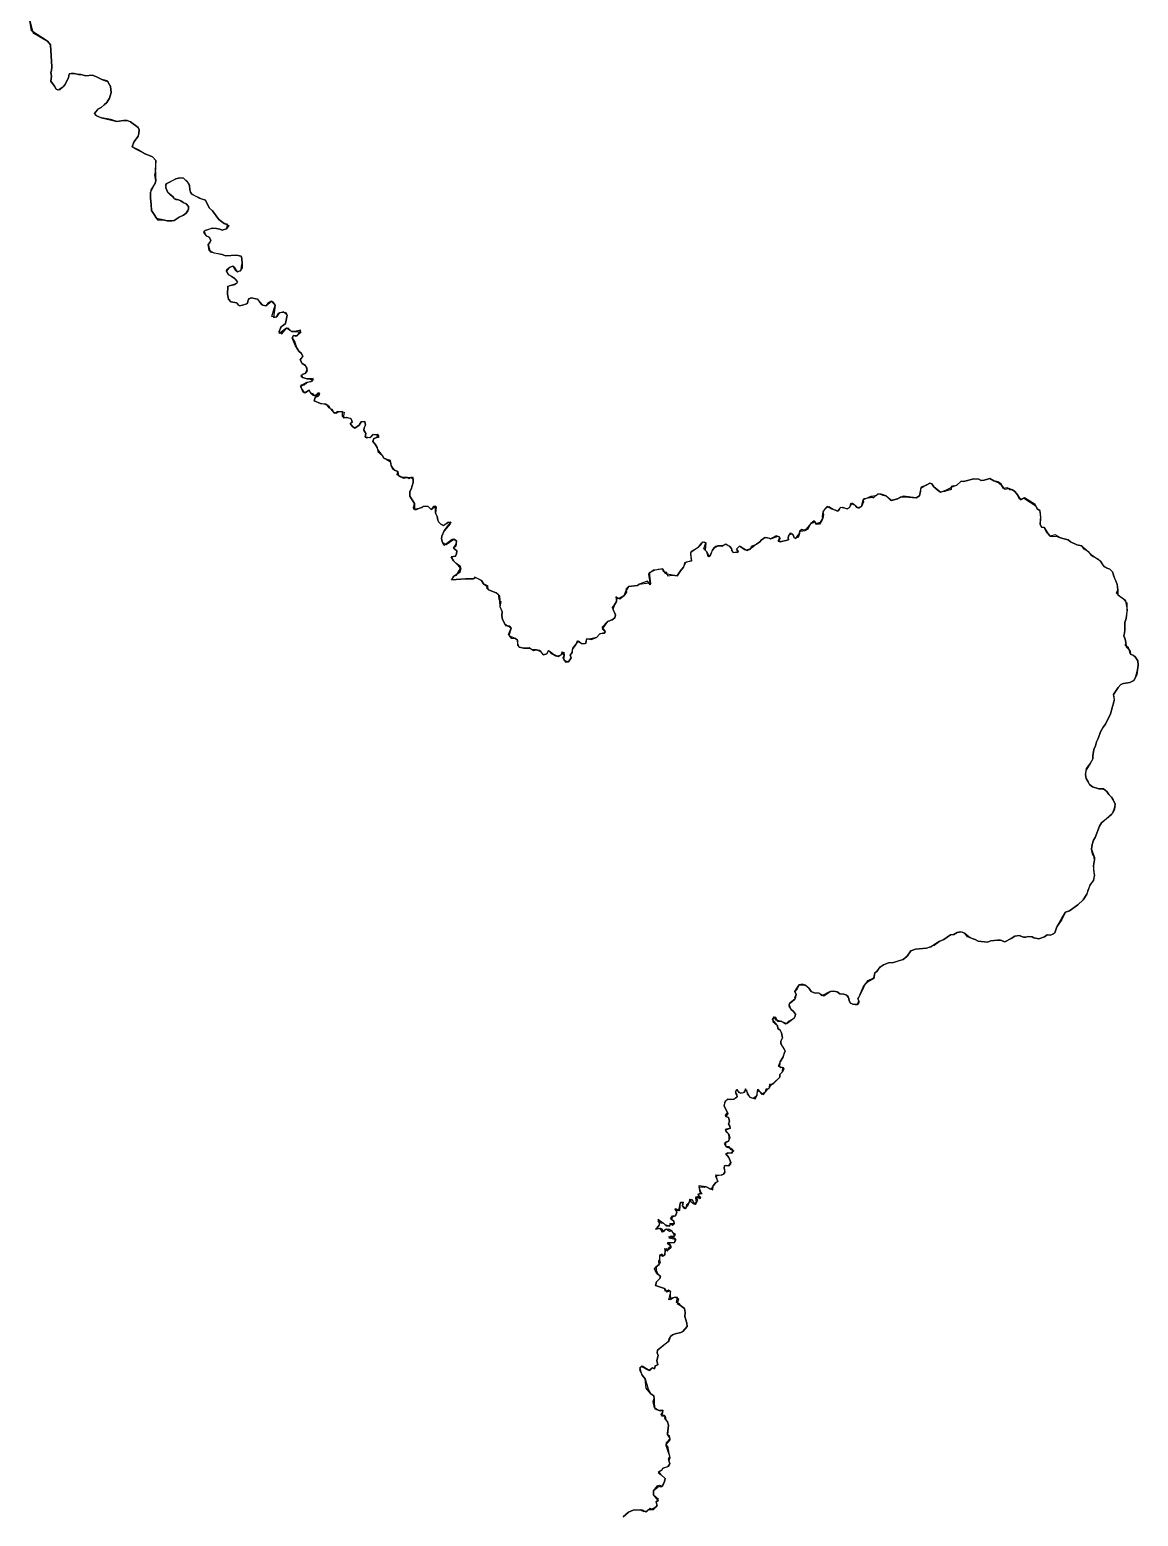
# Model space of a CAD drawing. Extents: x -74 to -34.8, y -33.8 to 5.3.
# Drawn here: x -47.5 to -46.466, y -8.863 to -7.478 of the extents above; entities that cross this region are included whole.
import ezdxf

# ---------------------------------------------------------------- set-up
doc = ezdxf.new("R2010")
doc.units = 0
doc.header["$LTSCALE"] = 2
doc.layers.add('UFEBRASIL', color=7, linetype='Continuous')

msp = doc.modelspace()

# ---------------------------------------------------------------- linework, layer by layer
at = {"layer": 'UFEBRASIL'}
for points in [[(-47.4998, -7.4699), (-47.4968, -7.4806), (-47.4831, -7.4888), (-47.4803, -7.4921), (-47.4791, -7.5126), (-47.4794, -7.5159), (-47.48, -7.5178), (-47.4795, -7.5212), (-47.4801, -7.5259), (-47.4766, -7.5305), (-47.4752, -7.5334), (-47.4717, -7.5341), (-47.4687, -7.5314), (-47.4671, -7.5294), (-47.4635, -7.5228), (-47.4631, -7.5191), (-47.4611, -7.5187), (-47.4584, -7.5187), (-47.4543, -7.5199), (-47.452, -7.5199), (-47.4473, -7.5209), (-47.4416, -7.5204), (-47.4382, -7.5215), (-47.4325, -7.5243), (-47.4267, -7.5266), (-47.4265, -7.5277), (-47.4243, -7.5311), (-47.4237, -7.5365), (-47.4253, -7.5418), (-47.4279, -7.5458), (-47.4302, -7.548), (-47.433, -7.5504), (-47.4363, -7.5521), (-47.4395, -7.5562), (-47.4384, -7.5578), (-47.4349, -7.5591), (-47.4327, -7.5602), (-47.4224, -7.5628), (-47.4186, -7.5636), (-47.4123, -7.5627), (-47.4089, -7.5628), (-47.4057, -7.5639), (-47.3986, -7.5691), (-47.3978, -7.5713), (-47.3979, -7.5749), (-47.3988, -7.5773), (-47.4026, -7.5828), (-47.4042, -7.5871), (-47.3988, -7.5896), (-47.3922, -7.5936), (-47.3854, -7.5966), (-47.3821, -7.6), (-47.3829, -7.6088), (-47.3826, -7.6111), (-47.3825, -7.6149), (-47.3822, -7.619), (-47.3828, -7.6212), (-47.3868, -7.6274), (-47.3872, -7.6298), (-47.3873, -7.6351), (-47.3865, -7.6408), (-47.3862, -7.6466), (-47.3831, -7.6511), (-47.3806, -7.6551), (-47.3753, -7.6552), (-47.3715, -7.656), (-47.3672, -7.6562), (-47.3651, -7.6558), (-47.3605, -7.6528), (-47.3565, -7.651), (-47.3538, -7.6489), (-47.3515, -7.645), (-47.3518, -7.6429), (-47.3538, -7.6403), (-47.3568, -7.6391), (-47.359, -7.6374), (-47.3609, -7.6366), (-47.3648, -7.6355), (-47.3657, -7.6342), (-47.371, -7.6298), (-47.3729, -7.6254), (-47.3721, -7.6213), (-47.3636, -7.6171), (-47.3598, -7.6161), (-47.3563, -7.6165), (-47.3543, -7.6186), (-47.3516, -7.621), (-47.3507, -7.6231), (-47.3506, -7.6271), (-47.35, -7.6293), (-47.3485, -7.6313), (-47.3395, -7.6356), (-47.3358, -7.637), (-47.3326, -7.6439), (-47.3292, -7.6467), (-47.3234, -7.655), (-47.3184, -7.6586), (-47.3142, -7.6606), (-47.3162, -7.6636), (-47.3202, -7.6648), (-47.3224, -7.6638), (-47.3256, -7.6632), (-47.3296, -7.6631), (-47.3372, -7.6657), (-47.3377, -7.667), (-47.3352, -7.67), (-47.3325, -7.6715), (-47.331, -7.6741), (-47.3319, -7.6765), (-47.3335, -7.6781), (-47.3315, -7.6852), (-47.3259, -7.6863), (-47.3202, -7.6875), (-47.3171, -7.6887), (-47.3069, -7.6883), (-47.3025, -7.6891), (-47.302, -7.6913), (-47.3017, -7.6963), (-47.3018, -7.7), (-47.3039, -7.7031), (-47.306, -7.7037), (-47.3085, -7.7001), (-47.3105, -7.6983), (-47.3137, -7.6996), (-47.3163, -7.7031), (-47.3148, -7.7058), (-47.3141, -7.7064), (-47.3113, -7.7081), (-47.309, -7.7096), (-47.3059, -7.7134), (-47.3077, -7.715), (-47.3103, -7.7159), (-47.3126, -7.7165), (-47.3151, -7.7175), (-47.3153, -7.7244), (-47.3143, -7.7291), (-47.3124, -7.7316), (-47.3065, -7.7325), (-47.3042, -7.7355), (-47.3015, -7.7349), (-47.2963, -7.733), (-47.2954, -7.7285), (-47.2934, -7.7279), (-47.2875, -7.7293), (-47.2842, -7.7335), (-47.2825, -7.7349), (-47.2796, -7.7354), (-47.2759, -7.7323), (-47.2736, -7.731), (-47.2709, -7.7348), (-47.2725, -7.7462), (-47.269, -7.7452), (-47.2666, -7.7416), (-47.2613, -7.7412), (-47.2596, -7.7442), (-47.2613, -7.7518), (-47.2632, -7.7535), (-47.2659, -7.7556), (-47.2673, -7.7593), (-47.2648, -7.7616), (-47.2603, -7.7561), (-47.259, -7.7559), (-47.2557, -7.7593), (-47.2501, -7.7592), (-47.2466, -7.7598), (-47.2515, -7.7639), (-47.2539, -7.763), (-47.255, -7.7651), (-47.2525, -7.7692), (-47.2511, -7.7741), (-47.249, -7.7775), (-47.2464, -7.7797), (-47.2451, -7.7826), (-47.2461, -7.7834), (-47.2475, -7.7858), (-47.2457, -7.7891), (-47.2425, -7.7911), (-47.241, -7.7958), (-47.2429, -7.7985), (-47.2449, -7.7989), (-47.2471, -7.8009), (-47.2451, -7.8022), (-47.2414, -7.8035), (-47.2352, -7.8041), (-47.2377, -7.8062), (-47.2413, -7.8068), (-47.2451, -7.8091), (-47.247, -7.8093), (-47.247, -7.8113), (-47.2458, -7.8132), (-47.2439, -7.8166), (-47.2426, -7.8162), (-47.2392, -7.8139), (-47.238, -7.8163), (-47.2354, -7.8187), (-47.2327, -7.8187), (-47.2297, -7.8167), (-47.2301, -7.8194), (-47.232, -7.8196), (-47.2337, -7.8209), (-47.2346, -7.8239), (-47.2286, -7.8265), (-47.2236, -7.8267), (-47.2208, -7.8286), (-47.2195, -7.8312), (-47.2182, -7.8318), (-47.2161, -7.8351), (-47.2139, -7.8355), (-47.2112, -7.8339), (-47.2066, -7.8346), (-47.2075, -7.8398), (-47.2045, -7.839), (-47.2005, -7.8403), (-47.1992, -7.8441), (-47.201, -7.845), (-47.1987, -7.8478), (-47.1965, -7.8493), (-47.1926, -7.8467), (-47.1906, -7.8436), (-47.1873, -7.8431), (-47.1868, -7.8466), (-47.1878, -7.849), (-47.1881, -7.8511), (-47.1863, -7.8545), (-47.1871, -7.8578), (-47.1854, -7.8584), (-47.1813, -7.8574), (-47.1792, -7.855), (-47.1745, -7.8563), (-47.1746, -7.858), (-47.1771, -7.8583), (-47.179, -7.8591), (-47.18, -7.8618), (-47.1777, -7.8643), (-47.1758, -7.8673), (-47.1753, -7.8711), (-47.1711, -7.8745), (-47.1696, -7.8773), (-47.1675, -7.8784), (-47.1635, -7.8809), (-47.1627, -7.8846), (-47.16, -7.8885), (-47.1566, -7.8897), (-47.1558, -7.8938), (-47.1514, -7.8961), (-47.1479, -7.8955), (-47.1447, -7.8953), (-47.1428, -7.8948), (-47.1421, -7.897), (-47.1424, -7.9001), (-47.1442, -7.9062), (-47.1454, -7.9085), (-47.1453, -7.9129), (-47.1409, -7.9197), (-47.1411, -7.9253), (-47.1391, -7.9252), (-47.133, -7.9225), (-47.1317, -7.922), (-47.1283, -7.9225), (-47.1255, -7.9251), (-47.1215, -7.922), (-47.1208, -7.9228), (-47.1215, -7.9287), (-47.1198, -7.9318), (-47.1193, -7.9351), (-47.1182, -7.9371), (-47.1165, -7.9389), (-47.1141, -7.9401), (-47.1101, -7.9372), (-47.1072, -7.937), (-47.1079, -7.9384), (-47.1135, -7.945), (-47.1155, -7.95), (-47.1159, -7.9526), (-47.1149, -7.956), (-47.1116, -7.9578), (-47.1042, -7.9528), (-47.102, -7.9545), (-47.1023, -7.9576), (-47.1024, -7.9593), (-47.1048, -7.9612), (-47.1015, -7.9638), (-47.1017, -7.9665), (-47.1028, -7.9688), (-47.1067, -7.9693), (-47.1047, -7.9731), (-47.1025, -7.9752), (-47.0978, -7.9801), (-47.0988, -7.9838), (-47.1038, -7.987), (-47.1049, -7.988), (-47.1065, -7.9908), (-47.0936, -7.9897), (-47.0861, -7.9898), (-47.0837, -7.9884), (-47.0785, -7.9915), (-47.0766, -7.9944), (-47.0725, -7.9974), (-47.074, -7.9981), (-47.072, -8), (-47.0649, -8.0027), (-47.0619, -8.0057), (-47.0616, -8.0102), (-47.0606, -8.0109), (-47.0615, -8.016), (-47.0593, -8.0203), (-47.0596, -8.0243), (-47.059, -8.0278), (-47.0569, -8.0318), (-47.0543, -8.0335), (-47.0527, -8.0336), (-47.051, -8.0358), (-47.0531, -8.0426), (-47.0509, -8.0452), (-47.0467, -8.0453), (-47.0449, -8.0469), (-47.0449, -8.0515), (-47.0435, -8.0536), (-47.0392, -8.0545), (-47.0328, -8.0546), (-47.0302, -8.0565), (-47.0273, -8.0561), (-47.0232, -8.0575), (-47.0226, -8.0589), (-47.0208, -8.0605), (-47.0176, -8.0597), (-47.016, -8.0566), (-47.0145, -8.0576), (-47.0113, -8.06), (-47.0071, -8.0621), (-47.0037, -8.0599), (-47.0017, -8.0582), (-47.0016, -8.0614), (-47.0022, -8.0644), (-47.0001, -8.0675), (-46.9974, -8.0672), (-46.995, -8.0633), (-46.996, -8.0608), (-46.994, -8.0584), (-46.9934, -8.0543), (-46.9905, -8.0511), (-46.9881, -8.0477), (-46.985, -8.0503), (-46.9811, -8.0498), (-46.9803, -8.0456), (-46.9778, -8.0461), (-46.9764, -8.0463), (-46.9713, -8.0445), (-46.9681, -8.0412), (-46.9628, -8.0395), (-46.9637, -8.0381), (-46.9661, -8.0347), (-46.9611, -8.0297), (-46.9566, -8.0281), (-46.9543, -8.0262), (-46.9537, -8.0234), (-46.9545, -8.0213), (-46.9564, -8.0166), (-46.9544, -8.0141), (-46.9527, -8.011), (-46.9522, -8.0071), (-46.9495, -8.0084), (-46.9456, -8.0053), (-46.9436, -8.0006), (-46.9432, -7.9988), (-46.9414, -7.9969), (-46.9331, -7.9959), (-46.9314, -7.9948), (-46.9226, -7.9936), (-46.9208, -7.9944), (-46.9218, -7.984), (-46.9165, -7.9813), (-46.9138, -7.9807), (-46.9094, -7.9805), (-46.908, -7.9838), (-46.9054, -7.9855), (-46.9052, -7.9869), (-46.9004, -7.9865), (-46.8962, -7.9869), (-46.8931, -7.9823), (-46.8903, -7.979), (-46.8878, -7.974), (-46.8827, -7.9731), (-46.8835, -7.9653), (-46.8827, -7.9641), (-46.8762, -7.9604), (-46.8735, -7.9567), (-46.8711, -7.9553), (-46.8694, -7.9564), (-46.87, -7.9631), (-46.8684, -7.9645), (-46.8663, -7.9693), (-46.8651, -7.9679), (-46.8633, -7.9631), (-46.8617, -7.961), (-46.858, -7.9588), (-46.8531, -7.9584), (-46.8508, -7.9574), (-46.8472, -7.9594), (-46.8455, -7.9614), (-46.8455, -7.9633), (-46.8439, -7.9653), (-46.8392, -7.9644), (-46.8408, -7.9623), (-46.8381, -7.9595), (-46.8373, -7.9595), (-46.8314, -7.9632), (-46.8308, -7.9633), (-46.8275, -7.9619), (-46.8267, -7.9595), (-46.8252, -7.9588), (-46.8222, -7.9574), (-46.819, -7.9552), (-46.8176, -7.9535), (-46.8141, -7.9514), (-46.8101, -7.9518), (-46.809, -7.9525), (-46.802, -7.95), (-46.8, -7.9521), (-46.8022, -7.9546), (-46.8002, -7.9554), (-46.7923, -7.9534), (-46.7925, -7.9513), (-46.7919, -7.9492), (-46.7892, -7.9471), (-46.7874, -7.9509), (-46.7855, -7.9522), (-46.7835, -7.9494), (-46.782, -7.9476), (-46.7818, -7.9451), (-46.779, -7.945), (-46.7769, -7.9446), (-46.7739, -7.9431), (-46.7715, -7.9383), (-46.7674, -7.9367), (-46.7668, -7.9389), (-46.7655, -7.938), (-46.7625, -7.937), (-46.7603, -7.9335), (-46.7606, -7.9322), (-46.7602, -7.9287), (-46.7591, -7.9261), (-46.7581, -7.9241), (-46.7548, -7.9224), (-46.7507, -7.9248), (-46.7467, -7.9267), (-46.7453, -7.9261), (-46.7437, -7.9234), (-46.742, -7.9229), (-46.7375, -7.9245), (-46.7355, -7.9233), (-46.7329, -7.9189), (-46.7297, -7.9215), (-46.7278, -7.9236), (-46.7265, -7.9235), (-46.7242, -7.9223), (-46.7226, -7.9161), (-46.7221, -7.9149), (-46.7139, -7.9138), (-46.713, -7.9142), (-46.7094, -7.9109), (-46.7076, -7.9106), (-46.7044, -7.9117), (-46.7013, -7.9125), (-46.6959, -7.9168), (-46.6906, -7.9153), (-46.6878, -7.9133), (-46.6838, -7.9135), (-46.6732, -7.9144), (-46.6701, -7.9125), (-46.6692, -7.908), (-46.6682, -7.9041), (-46.6634, -7.9021), (-46.6606, -7.9006), (-46.6586, -7.9013), (-46.6569, -7.904), (-46.6525, -7.9077), (-46.6506, -7.9089), (-46.6456, -7.9073), (-46.6406, -7.9047), (-46.6395, -7.9031), (-46.6355, -7.9024), (-46.6313, -7.8987), (-46.629, -7.899), (-46.6196, -7.8966), (-46.6145, -7.8968), (-46.6128, -7.8981), (-46.6099, -7.8979), (-46.6047, -7.8962), (-46.6008, -7.8984), (-46.5963, -7.9002), (-46.5937, -7.9026), (-46.5927, -7.9036), (-46.5908, -7.9062), (-46.587, -7.9056), (-46.5863, -7.9065), (-46.5836, -7.9068), (-46.5814, -7.9085), (-46.5789, -7.9116), (-46.576, -7.9163), (-46.5732, -7.9143), (-46.5713, -7.9157), (-46.5618, -7.9219), (-46.5606, -7.9246), (-46.5581, -7.9261), (-46.5575, -7.9334), (-46.5577, -7.9387), (-46.5564, -7.9415), (-46.5538, -7.9421), (-46.5502, -7.948), (-46.5484, -7.9501), (-46.5465, -7.9503), (-46.5427, -7.9501), (-46.5388, -7.9516), (-46.5354, -7.9524), (-46.5315, -7.9536), (-46.5293, -7.9553), (-46.5235, -7.9582), (-46.5187, -7.9591), (-46.5149, -7.9628), (-46.5126, -7.9646), (-46.5107, -7.9672), (-46.5084, -7.9691), (-46.504, -7.9712), (-46.5014, -7.9732), (-46.4983, -7.9782), (-46.4948, -7.9799), (-46.4926, -7.9807), (-46.4903, -7.9832), (-46.4885, -7.9893), (-46.4858, -7.9952), (-46.4854, -8.0002), (-46.4854, -8.0048), (-46.4808, -8.0077), (-46.477, -8.0122), (-46.477, -8.0206), (-46.4775, -8.0268), (-46.4788, -8.0305), (-46.4786, -8.0374), (-46.4791, -8.0405), (-46.4798, -8.0428), (-46.4785, -8.0459), (-46.4777, -8.0491), (-46.4776, -8.0531), (-46.4747, -8.056), (-46.4737, -8.0573), (-46.4734, -8.06), (-46.4708, -8.0613), (-46.4691, -8.0626), (-46.4666, -8.0662), (-46.4662, -8.0704), (-46.4675, -8.0788), (-46.4687, -8.0819), (-46.4704, -8.0847), (-46.4742, -8.0865), (-46.4799, -8.0874), (-46.4824, -8.0884), (-46.4851, -8.091), (-46.4892, -8.0977), (-46.4886, -8.1032), (-46.492, -8.1156), (-46.4966, -8.1252), (-46.499, -8.1281), (-46.5014, -8.1323), (-46.5037, -8.1386), (-46.5053, -8.1417), (-46.5061, -8.1453), (-46.5076, -8.1489), (-46.5086, -8.1548), (-46.5086, -8.1575), (-46.5112, -8.162), (-46.5152, -8.1684), (-46.5153, -8.1723), (-46.5147, -8.1759), (-46.513, -8.1791), (-46.5116, -8.1814), (-46.5088, -8.1836), (-46.5029, -8.1854), (-46.4985, -8.1854), (-46.4956, -8.188), (-46.4935, -8.1907), (-46.4912, -8.1932), (-46.4895, -8.1958), (-46.4876, -8.1999), (-46.4884, -8.2044), (-46.49, -8.2079), (-46.4934, -8.2111), (-46.4942, -8.2121), (-46.5005, -8.2173), (-46.5025, -8.2202), (-46.5064, -8.2308), (-46.5079, -8.2332), (-46.5091, -8.2374), (-46.5097, -8.2418), (-46.5076, -8.2478), (-46.5071, -8.2494), (-46.507, -8.2517), (-46.508, -8.2573), (-46.5079, -8.2615), (-46.507, -8.2664), (-46.5081, -8.2709), (-46.5111, -8.275), (-46.5136, -8.281), (-46.5142, -8.2836), (-46.5175, -8.2888), (-46.5225, -8.2936), (-46.5304, -8.2992), (-46.5339, -8.3006), (-46.5375, -8.3074), (-46.5422, -8.3141), (-46.5441, -8.3196), (-46.5455, -8.3208), (-46.5481, -8.3219), (-46.5512, -8.3217), (-46.5537, -8.3234), (-46.5588, -8.3252), (-46.5635, -8.3245), (-46.5651, -8.3233), (-46.569, -8.3232), (-46.571, -8.3239), (-46.5732, -8.3239), (-46.5773, -8.3223), (-46.5812, -8.3227), (-46.5846, -8.325), (-46.5906, -8.3282), (-46.5945, -8.3265), (-46.5975, -8.3266), (-46.6038, -8.3272), (-46.6068, -8.3284), (-46.6156, -8.3275), (-46.6183, -8.3259), (-46.621, -8.325), (-46.6254, -8.3234), (-46.6279, -8.3199), (-46.6324, -8.3187), (-46.6352, -8.3193), (-46.6381, -8.3214), (-46.6413, -8.3215), (-46.6476, -8.326), (-46.6519, -8.3278), (-46.6581, -8.3319), (-46.6597, -8.3331), (-46.6636, -8.3339), (-46.674, -8.335), (-46.6783, -8.3365), (-46.6817, -8.3416), (-46.6854, -8.3445), (-46.6904, -8.3462), (-46.6945, -8.3474), (-46.699, -8.3478), (-46.7037, -8.3495), (-46.7082, -8.3529), (-46.7099, -8.3556), (-46.7118, -8.3571), (-46.7127, -8.3624), (-46.7186, -8.3656), (-46.7216, -8.3685), (-46.7231, -8.3722), (-46.7278, -8.3811), (-46.7267, -8.3831), (-46.7268, -8.3846), (-46.7281, -8.3864), (-46.7321, -8.3864), (-46.7344, -8.3854), (-46.7358, -8.383), (-46.7365, -8.3792), (-46.7387, -8.3775), (-46.7407, -8.377), (-46.7443, -8.3765), (-46.747, -8.3747), (-46.75, -8.374), (-46.7542, -8.3747), (-46.7612, -8.3784), (-46.7638, -8.3759), (-46.7685, -8.3757), (-46.7711, -8.3744), (-46.7729, -8.3716), (-46.7769, -8.3684), (-46.7797, -8.3675), (-46.7824, -8.3681), (-46.7842, -8.3719), (-46.7865, -8.3744), (-46.7851, -8.3773), (-46.7861, -8.3809), (-46.7867, -8.3822), (-46.7917, -8.3862), (-46.7919, -8.388), (-46.7901, -8.391), (-46.7878, -8.393), (-46.7857, -8.3954), (-46.786, -8.3974), (-46.787, -8.3991), (-46.7925, -8.4035), (-46.795, -8.4049), (-46.7989, -8.4022), (-46.8038, -8.4011), (-46.8057, -8.3981), (-46.8071, -8.4004), (-46.8068, -8.4024), (-46.8026, -8.4061), (-46.8023, -8.4088), (-46.8, -8.4103), (-46.7987, -8.4128), (-46.7978, -8.4177), (-46.7996, -8.4207), (-46.7996, -8.4227), (-46.7955, -8.43), (-46.7962, -8.4311), (-46.7974, -8.4352), (-46.8001, -8.44), (-46.8014, -8.4428), (-46.802, -8.444), (-46.7976, -8.4453), (-46.7966, -8.4466), (-46.7978, -8.4491), (-46.8005, -8.4516), (-46.8005, -8.4541), (-46.8069, -8.4606), (-46.8099, -8.4612), (-46.8107, -8.465), (-46.8133, -8.4655), (-46.814, -8.4683), (-46.817, -8.4703), (-46.8183, -8.4683), (-46.8216, -8.4668), (-46.8219, -8.4717), (-46.8251, -8.4742), (-46.8285, -8.4729), (-46.8309, -8.4682), (-46.8323, -8.465), (-46.8334, -8.4682), (-46.8351, -8.4691), (-46.838, -8.4688), (-46.8405, -8.4656), (-46.8418, -8.4678), (-46.8417, -8.4687), (-46.8402, -8.4722), (-46.8411, -8.4735), (-46.8434, -8.4746), (-46.8467, -8.475), (-46.8491, -8.4747), (-46.8519, -8.4778), (-46.8522, -8.481), (-46.8489, -8.488), (-46.8508, -8.4908), (-46.8483, -8.4919), (-46.8473, -8.4953), (-46.8482, -8.4979), (-46.8473, -8.4988), (-46.8468, -8.5022), (-46.851, -8.5037), (-46.8508, -8.5048), (-46.8479, -8.5073), (-46.8469, -8.5109), (-46.8485, -8.5141), (-46.8522, -8.5159), (-46.8505, -8.5192), (-46.8467, -8.5203), (-46.8467, -8.5213), (-46.8434, -8.5229), (-46.8459, -8.5252), (-46.8488, -8.5248), (-46.8508, -8.5258), (-46.8479, -8.5291), (-46.846, -8.5336), (-46.8463, -8.5349), (-46.8478, -8.5367), (-46.8521, -8.537), (-46.8526, -8.5386), (-46.8517, -8.5427), (-46.853, -8.5446), (-46.8551, -8.5454), (-46.8603, -8.5465), (-46.8583, -8.5515), (-46.8602, -8.5525), (-46.8624, -8.5554), (-46.8647, -8.5588), (-46.8697, -8.5561), (-46.8707, -8.5569), (-46.876, -8.5566), (-46.8741, -8.5616), (-46.8729, -8.5628), (-46.8769, -8.5635), (-46.8748, -8.5675), (-46.8787, -8.5656), (-46.879, -8.5671), (-46.8783, -8.5703), (-46.8801, -8.5729), (-46.8827, -8.571), (-46.8842, -8.5678), (-46.8853, -8.5714), (-46.8866, -8.5743), (-46.889, -8.5769), (-46.8911, -8.5742), (-46.8905, -8.5707), (-46.8937, -8.5719), (-46.8948, -8.5789), (-46.8983, -8.5774), (-46.8965, -8.5799), (-46.8976, -8.5834), (-46.9008, -8.5848), (-46.9015, -8.5873), (-46.8992, -8.5884), (-46.899, -8.5909), (-46.9019, -8.5908), (-46.903, -8.5907), (-46.9032, -8.5932), (-46.9072, -8.5918), (-46.909, -8.5903), (-46.9107, -8.5906), (-46.912, -8.5881), (-46.9141, -8.5882), (-46.9125, -8.5902), (-46.9134, -8.5933), (-46.9164, -8.5958), (-46.9119, -8.595), (-46.9106, -8.5956), (-46.9089, -8.5985), (-46.9063, -8.5957), (-46.9033, -8.5976), (-46.901, -8.5974), (-46.9001, -8.5993), (-46.8985, -8.6025), (-46.8996, -8.6029), (-46.9018, -8.6024), (-46.9039, -8.6041), (-46.8978, -8.6051), (-46.8978, -8.6063), (-46.8987, -8.6082), (-46.9022, -8.6087), (-46.9054, -8.6088), (-46.9019, -8.6115), (-46.9019, -8.6132), (-46.9039, -8.6147), (-46.9062, -8.6158), (-46.9079, -8.614), (-46.9072, -8.617), (-46.9085, -8.6209), (-46.9103, -8.6193), (-46.9127, -8.6207), (-46.9125, -8.6249), (-46.9119, -8.6268), (-46.9128, -8.6287), (-46.9157, -8.6309), (-46.9156, -8.6341), (-46.9141, -8.6377), (-46.9117, -8.6397), (-46.9124, -8.6419), (-46.9155, -8.6451), (-46.9164, -8.6484), (-46.9079, -8.6513), (-46.9062, -8.6543), (-46.9026, -8.6532), (-46.9027, -8.6557), (-46.9023, -8.6615), (-46.9003, -8.6599), (-46.8981, -8.6594), (-46.895, -8.6607), (-46.8962, -8.6653), (-46.893, -8.667), (-46.8916, -8.6684), (-46.8892, -8.6698), (-46.8886, -8.6736), (-46.8889, -8.6774), (-46.8871, -8.6836), (-46.8869, -8.6865), (-46.8908, -8.6912), (-46.8927, -8.6923), (-46.8981, -8.6935), (-46.9006, -8.6945), (-46.9024, -8.696), (-46.9039, -8.6998), (-46.9045, -8.701), (-46.9144, -8.7086), (-46.9147, -8.7111), (-46.9137, -8.7136), (-46.915, -8.7183), (-46.914, -8.7224), (-46.9165, -8.7231), (-46.9173, -8.7261), (-46.9191, -8.7252), (-46.9226, -8.7277), (-46.9297, -8.7238), (-46.9313, -8.7268), (-46.9288, -8.7318), (-46.9261, -8.7353), (-46.9233, -8.745), (-46.9206, -8.7493), (-46.9179, -8.7513), (-46.9177, -8.7537), (-46.9176, -8.7582), (-46.9168, -8.7633), (-46.9121, -8.7651), (-46.9096, -8.7645), (-46.9097, -8.767), (-46.9106, -8.7698), (-46.9072, -8.7701), (-46.9068, -8.7735), (-46.905, -8.7755), (-46.9042, -8.7786), (-46.905, -8.7873), (-46.9036, -8.7883), (-46.903, -8.7922), (-46.9066, -8.7966), (-46.9052, -8.7981), (-46.904, -8.8049), (-46.9031, -8.8091), (-46.904, -8.8118), (-46.9028, -8.8145), (-46.9056, -8.8176), (-46.9096, -8.8185), (-46.9103, -8.8204), (-46.9137, -8.8228), (-46.9109, -8.8247), (-46.9073, -8.8284), (-46.9078, -8.8309), (-46.9098, -8.8353), (-46.911, -8.8362), (-46.9143, -8.8352), (-46.914, -8.8365), (-46.9181, -8.8397), (-46.9183, -8.8437), (-46.9139, -8.8491), (-46.916, -8.8506), (-46.9149, -8.8531), (-46.9159, -8.855), (-46.9198, -8.8572), (-46.9212, -8.8562), (-46.9235, -8.8582), (-46.9249, -8.8595), (-46.9283, -8.8578), (-46.9305, -8.8573), (-46.937, -8.8579), (-46.9416, -8.8595), (-46.9464, -8.8639)], [(-46.9464, -8.8639), (-46.9416, -8.8595), (-46.937, -8.8579), (-46.9305, -8.8573), (-46.9271, -8.859), (-46.9235, -8.8582), (-46.9232, -8.857), (-46.9198, -8.8572), (-46.9181, -8.857), (-46.9159, -8.855), (-46.9149, -8.8531), (-46.9158, -8.8498), (-46.9135, -8.8478), (-46.9183, -8.8437), (-46.9181, -8.8397), (-46.9143, -8.8352), (-46.9125, -8.8344), (-46.9098, -8.8353), (-46.9093, -8.8336), (-46.9078, -8.8309), (-46.9073, -8.8284), (-46.9109, -8.8247), (-46.9132, -8.8218), (-46.9103, -8.8204), (-46.9096, -8.8185), (-46.9039, -8.8166), (-46.9028, -8.8145), (-46.9041, -8.81), (-46.9031, -8.8073), (-46.904, -8.8049), (-46.9064, -8.7975), (-46.9061, -8.7947), (-46.9027, -8.7909), (-46.905, -8.7873), (-46.9052, -8.7864), (-46.9042, -8.7786), (-46.905, -8.7755), (-46.9075, -8.7721), (-46.9072, -8.7701), (-46.9083, -8.7694), (-46.9113, -8.7688), (-46.9097, -8.767), (-46.9096, -8.7645), (-46.9135, -8.7649), (-46.9173, -8.7624), (-46.9185, -8.7565), (-46.9177, -8.7537), (-46.9179, -8.7513), (-46.9206, -8.7493), (-46.9249, -8.7442), (-46.9261, -8.7353), (-46.9288, -8.7318), (-46.9309, -8.725), (-46.9286, -8.7234), (-46.9216, -8.7276), (-46.9191, -8.7252), (-46.9173, -8.7261), (-46.9165, -8.7231), (-46.914, -8.7224), (-46.915, -8.7183), (-46.9137, -8.7136), (-46.9147, -8.7111), (-46.9144, -8.7086), (-46.9039, -8.6998), (-46.9039, -8.6986), (-46.9024, -8.696), (-46.9006, -8.6945), (-46.8981, -8.6935), (-46.8927, -8.6923), (-46.8908, -8.6912), (-46.8869, -8.6865), (-46.8871, -8.6836), (-46.8889, -8.6774), (-46.8886, -8.6736), (-46.8892, -8.6698), (-46.893, -8.667), (-46.8938, -8.6655), (-46.8966, -8.6643), (-46.8957, -8.6597), (-46.8981, -8.6594), (-46.9003, -8.6599), (-46.9039, -8.6617), (-46.9021, -8.6544), (-46.9041, -8.6526), (-46.9071, -8.654), (-46.9079, -8.6513), (-46.9164, -8.6484), (-46.9155, -8.6451), (-46.9124, -8.6419), (-46.9117, -8.6397), (-46.9152, -8.6376), (-46.9171, -8.6329), (-46.9157, -8.6309), (-46.9128, -8.6287), (-46.9133, -8.6256), (-46.9122, -8.6235), (-46.9119, -8.6194), (-46.9094, -8.6209), (-46.9073, -8.6197), (-46.9072, -8.617), (-46.9067, -8.614), (-46.905, -8.6164), (-46.9042, -8.6134), (-46.9019, -8.6115), (-46.9028, -8.6099), (-46.9047, -8.6082), (-46.9012, -8.6082), (-46.8987, -8.6082), (-46.8978, -8.6051), (-46.8988, -8.6043), (-46.9038, -8.603), (-46.9018, -8.6024), (-46.8985, -8.6025), (-46.8977, -8.601), (-46.9001, -8.5993), (-46.901, -8.5974), (-46.904, -8.5958), (-46.9075, -8.5965), (-46.9098, -8.5986), (-46.9119, -8.595), (-46.9126, -8.5956), (-46.915, -8.5948), (-46.9127, -8.5918), (-46.913, -8.5885), (-46.9138, -8.5866), (-46.912, -8.5881), (-46.909, -8.5903), (-46.9072, -8.5918), (-46.9065, -8.5927), (-46.9032, -8.5932), (-46.9019, -8.5908), (-46.9006, -8.5923), (-46.899, -8.5909), (-46.8992, -8.5884), (-46.9023, -8.5863), (-46.9005, -8.5833), (-46.8976, -8.5834), (-46.8965, -8.5799), (-46.8978, -8.5767), (-46.8936, -8.5784), (-46.893, -8.5706), (-46.8905, -8.5707), (-46.8911, -8.5742), (-46.8878, -8.5765), (-46.8872, -8.5729), (-46.8853, -8.5714), (-46.8824, -8.5678), (-46.8808, -8.5707), (-46.8788, -8.5725), (-46.8769, -8.569), (-46.8787, -8.5656), (-46.8775, -8.5655), (-46.8742, -8.5665), (-46.8769, -8.5635), (-46.8741, -8.5616), (-46.875, -8.56), (-46.8755, -8.5553), (-46.8697, -8.5561), (-46.8681, -8.5566), (-46.8628, -8.5591), (-46.8624, -8.5554), (-46.8602, -8.5525), (-46.8583, -8.5515), (-46.8601, -8.5453), (-46.8551, -8.5454), (-46.853, -8.5446), (-46.8517, -8.5427), (-46.8521, -8.537), (-46.8505, -8.5363), (-46.8478, -8.5367), (-46.846, -8.5336), (-46.8466, -8.5321), (-46.8479, -8.5291), (-46.8508, -8.5258), (-46.8477, -8.5246), (-46.8444, -8.5248), (-46.8443, -8.522), (-46.8467, -8.5203), (-46.8477, -8.5192), (-46.8505, -8.5192), (-46.8512, -8.5147), (-46.8475, -8.5131), (-46.8477, -8.5103), (-46.8479, -8.5073), (-46.851, -8.5037), (-46.8501, -8.5025), (-46.8463, -8.5014), (-46.8482, -8.4979), (-46.8473, -8.4953), (-46.8483, -8.4919), (-46.8508, -8.4908), (-46.851, -8.4897), (-46.8493, -8.4875), (-46.8522, -8.481), (-46.8511, -8.4762), (-46.8491, -8.4747), (-46.8467, -8.475), (-46.8434, -8.4746), (-46.8402, -8.4722), (-46.8403, -8.4707), (-46.8418, -8.4678), (-46.8405, -8.4656), (-46.8398, -8.4668), (-46.8373, -8.4691), (-46.8334, -8.4682), (-46.8334, -8.4669), (-46.8315, -8.4659), (-46.831, -8.4696), (-46.8285, -8.4729), (-46.8235, -8.4745), (-46.8219, -8.4717), (-46.8208, -8.4655), (-46.8183, -8.4683), (-46.8155, -8.4704), (-46.814, -8.4683), (-46.8117, -8.4655), (-46.8099, -8.4637), (-46.8084, -8.4613), (-46.8058, -8.4592), (-46.8005, -8.4541), (-46.8005, -8.4516), (-46.7978, -8.4491), (-46.7976, -8.4453), (-46.7994, -8.4454), (-46.8014, -8.4428), (-46.8, -8.4423), (-46.8001, -8.44), (-46.7974, -8.4352), (-46.7955, -8.43), (-46.7957, -8.4287), (-46.7996, -8.4227), (-46.7996, -8.4207), (-46.7978, -8.4177), (-46.7987, -8.4128), (-46.8, -8.4103), (-46.8023, -8.4088), (-46.8026, -8.4061), (-46.8071, -8.4004), (-46.8057, -8.3981), (-46.8046, -8.3984), (-46.8026, -8.4019), (-46.7989, -8.4022), (-46.7935, -8.4043), (-46.792, -8.402), (-46.787, -8.3991), (-46.786, -8.3974), (-46.7857, -8.3954), (-46.7878, -8.393), (-46.7901, -8.391), (-46.7917, -8.3862), (-46.791, -8.3851), (-46.7861, -8.3809), (-46.7864, -8.3802), (-46.7851, -8.3773), (-46.7865, -8.3744), (-46.7842, -8.371), (-46.7824, -8.3681), (-46.7783, -8.3683), (-46.7757, -8.3692), (-46.7729, -8.3716), (-46.7711, -8.3744), (-46.7685, -8.3757), (-46.7638, -8.3759), (-46.7595, -8.3783), (-46.7527, -8.3741), (-46.75, -8.374), (-46.747, -8.3747), (-46.7443, -8.3765), (-46.7407, -8.377), (-46.7387, -8.3775), (-46.736, -8.3806), (-46.7358, -8.383), (-46.7344, -8.3854), (-46.7301, -8.3866), (-46.7281, -8.3864), (-46.7267, -8.3831), (-46.7278, -8.3811), (-46.7268, -8.3801), (-46.7227, -8.3703), (-46.7216, -8.3685), (-46.718, -8.3641), (-46.7128, -8.3615), (-46.7118, -8.3571), (-46.7099, -8.3556), (-46.7068, -8.3515), (-46.7037, -8.3495), (-46.699, -8.3478), (-46.6945, -8.3474), (-46.6887, -8.3454), (-46.6854, -8.3445), (-46.6817, -8.3416), (-46.6783, -8.3365), (-46.674, -8.335), (-46.6636, -8.3339), (-46.6581, -8.3319), (-46.6565, -8.3312), (-46.6519, -8.3278), (-46.6476, -8.326), (-46.6413, -8.3215), (-46.6381, -8.3214), (-46.6352, -8.3193), (-46.6307, -8.3188), (-46.6267, -8.321), (-46.6238, -8.3235), (-46.621, -8.325), (-46.6183, -8.3259), (-46.6156, -8.3275), (-46.6068, -8.3284), (-46.6038, -8.3272), (-46.5975, -8.3266), (-46.5945, -8.3265), (-46.5906, -8.3282), (-46.5846, -8.325), (-46.5812, -8.3227), (-46.5773, -8.3223), (-46.5732, -8.3239), (-46.571, -8.3239), (-46.569, -8.3232), (-46.5651, -8.3233), (-46.5635, -8.3245), (-46.5588, -8.3252), (-46.5537, -8.3234), (-46.5512, -8.3217), (-46.5481, -8.3219), (-46.5441, -8.3196), (-46.5437, -8.3189), (-46.5422, -8.3141), (-46.5374, -8.3059), (-46.5339, -8.3006), (-46.5304, -8.2992), (-46.5225, -8.2936), (-46.5175, -8.2888), (-46.5142, -8.2836), (-46.5127, -8.2797), (-46.5111, -8.275), (-46.5076, -8.2708), (-46.507, -8.2664), (-46.5076, -8.2598), (-46.508, -8.2573), (-46.507, -8.2517), (-46.5076, -8.2478), (-46.5087, -8.2472), (-46.5097, -8.2418), (-46.5091, -8.2374), (-46.5079, -8.2332), (-46.5064, -8.2308), (-46.5025, -8.2202), (-46.5005, -8.2173), (-46.4934, -8.2111), (-46.4919, -8.2103), (-46.49, -8.2079), (-46.488, -8.2026), (-46.4876, -8.1999), (-46.4895, -8.1958), (-46.4912, -8.1932), (-46.4935, -8.1907), (-46.4956, -8.188), (-46.4985, -8.1854), (-46.5029, -8.1854), (-46.5088, -8.1836), (-46.5116, -8.1814), (-46.513, -8.1791), (-46.5147, -8.1759), (-46.5153, -8.1723), (-46.5146, -8.1666), (-46.5103, -8.1614), (-46.5086, -8.1575), (-46.5086, -8.1548), (-46.5076, -8.1489), (-46.5061, -8.1453), (-46.5053, -8.1417), (-46.5037, -8.1386), (-46.5014, -8.1323), (-46.499, -8.1281), (-46.4966, -8.1252), (-46.492, -8.1156), (-46.4885, -8.1022), (-46.4892, -8.0977), (-46.4851, -8.091), (-46.4824, -8.0884), (-46.4799, -8.0874), (-46.4742, -8.0865), (-46.4704, -8.0847), (-46.4687, -8.0819), (-46.4675, -8.0775), (-46.467, -8.0745), (-46.4662, -8.0704), (-46.4666, -8.0662), (-46.4691, -8.0626), (-46.4708, -8.0613), (-46.4734, -8.06), (-46.4747, -8.056), (-46.4753, -8.0542), (-46.4782, -8.052), (-46.4777, -8.0491), (-46.4785, -8.0459), (-46.4798, -8.0428), (-46.4791, -8.0405), (-46.4786, -8.0374), (-46.4788, -8.0305), (-46.4775, -8.0268), (-46.4763, -8.0188), (-46.4778, -8.0104), (-46.4826, -8.007), (-46.4864, -8.0031), (-46.4854, -8.0002), (-46.4859, -7.9945), (-46.489, -7.9874), (-46.4903, -7.9832), (-46.4926, -7.9807), (-46.4957, -7.9799), (-46.499, -7.9771), (-46.5014, -7.9732), (-46.5058, -7.9706), (-46.5093, -7.968), (-46.511, -7.9663), (-46.5126, -7.9646), (-46.5165, -7.9623), (-46.5187, -7.9591), (-46.5235, -7.9582), (-46.5293, -7.9553), (-46.5315, -7.9536), (-46.5354, -7.9524), (-46.5388, -7.9516), (-46.5438, -7.9487), (-46.5484, -7.9501), (-46.5502, -7.948), (-46.5515, -7.9468), (-46.5538, -7.9421), (-46.5564, -7.9415), (-46.5577, -7.9387), (-46.5571, -7.9316), (-46.5581, -7.9261), (-46.5606, -7.9246), (-46.5624, -7.9205), (-46.5723, -7.9144), (-46.5742, -7.9155), (-46.5768, -7.9155), (-46.5789, -7.9116), (-46.5814, -7.9085), (-46.5836, -7.9068), (-46.587, -7.9056), (-46.5883, -7.9051), (-46.5918, -7.9057), (-46.5937, -7.9026), (-46.5936, -7.9015), (-46.597, -7.8993), (-46.6008, -7.8984), (-46.6047, -7.8962), (-46.6099, -7.8979), (-46.6128, -7.8981), (-46.6147, -7.8968), (-46.6196, -7.8966), (-46.629, -7.899), (-46.6313, -7.8987), (-46.6355, -7.9024), (-46.6406, -7.9047), (-46.6408, -7.9065), (-46.6468, -7.9083), (-46.6506, -7.9089), (-46.6533, -7.9068), (-46.6569, -7.904), (-46.6586, -7.9013), (-46.6606, -7.9006), (-46.6634, -7.9021), (-46.6691, -7.9056), (-46.6692, -7.908), (-46.6701, -7.9125), (-46.6732, -7.9144), (-46.6854, -7.9127), (-46.6886, -7.9142), (-46.6906, -7.9153), (-46.697, -7.9168), (-46.7013, -7.9125), (-46.7059, -7.9108), (-46.7094, -7.9109), (-46.7098, -7.9122), (-46.7145, -7.913), (-46.7156, -7.913), (-46.7226, -7.9161), (-46.7225, -7.9179), (-46.7242, -7.9223), (-46.7278, -7.9236), (-46.7286, -7.9233), (-46.7297, -7.9215), (-46.7345, -7.9196), (-46.7355, -7.9233), (-46.7375, -7.9245), (-46.7437, -7.9234), (-46.7444, -7.924), (-46.7467, -7.9267), (-46.7484, -7.9258), (-46.7519, -7.9248), (-46.7562, -7.9224), (-46.7581, -7.9241), (-46.7603, -7.9273), (-46.7596, -7.9297), (-46.7603, -7.9335), (-46.7611, -7.9353), (-46.7633, -7.9388), (-46.7668, -7.9389), (-46.7674, -7.9367), (-46.7683, -7.9356), (-46.7715, -7.9383), (-46.7757, -7.9434), (-46.7778, -7.9445), (-46.78, -7.9438), (-46.7818, -7.9451), (-46.782, -7.9476), (-46.7834, -7.9514), (-46.7866, -7.9518), (-46.7877, -7.9491), (-46.7909, -7.9473), (-46.7919, -7.9492), (-46.7925, -7.9513), (-46.7923, -7.9534), (-46.8002, -7.9554), (-46.8014, -7.9535), (-46.8005, -7.951), (-46.8037, -7.9497), (-46.8065, -7.9512), (-46.809, -7.9525), (-46.812, -7.9515), (-46.8141, -7.9514), (-46.8176, -7.9535), (-46.819, -7.9552), (-46.8222, -7.9574), (-46.8268, -7.9612), (-46.8288, -7.962), (-46.8314, -7.9632), (-46.8332, -7.9628), (-46.8381, -7.9595), (-46.8408, -7.9623), (-46.8392, -7.9644), (-46.8399, -7.9655), (-46.8439, -7.9653), (-46.8455, -7.9614), (-46.8472, -7.9594), (-46.8486, -7.9589), (-46.8508, -7.9574), (-46.8546, -7.9597), (-46.8596, -7.9595), (-46.8617, -7.961), (-46.8633, -7.9631), (-46.8663, -7.9693), (-46.8672, -7.969), (-46.8684, -7.9645), (-46.8711, -7.9617), (-46.8694, -7.9564), (-46.8728, -7.9556), (-46.8737, -7.9579), (-46.8762, -7.9604), (-46.8835, -7.9653), (-46.8838, -7.9672), (-46.8827, -7.9731), (-46.8893, -7.975), (-46.8903, -7.979), (-46.8931, -7.9823), (-46.8962, -7.9869), (-46.9004, -7.9865), (-46.9054, -7.9855), (-46.9057, -7.9839), (-46.9087, -7.9834), (-46.9094, -7.9805), (-46.9147, -7.9815), (-46.9183, -7.9818), (-46.9228, -7.9854), (-46.9214, -7.9953), (-46.9226, -7.9936), (-46.9237, -7.992), (-46.9314, -7.9948), (-46.9331, -7.9959), (-46.9414, -7.9969), (-46.9436, -8.0006), (-46.9435, -8.0023), (-46.9456, -8.0053), (-46.9511, -8.0083), (-46.9534, -8.0066), (-46.9527, -8.011), (-46.9544, -8.0141), (-46.956, -8.0183), (-46.9545, -8.0213), (-46.9537, -8.0234), (-46.9543, -8.0262), (-46.9566, -8.0281), (-46.9611, -8.0297), (-46.966, -8.0364), (-46.9628, -8.0395), (-46.9643, -8.0408), (-46.9681, -8.0412), (-46.9713, -8.0445), (-46.9778, -8.0461), (-46.9803, -8.0456), (-46.9811, -8.0468), (-46.982, -8.0505), (-46.985, -8.0503), (-46.9892, -8.0479), (-46.9905, -8.0511), (-46.994, -8.0558), (-46.994, -8.0584), (-46.996, -8.0608), (-46.995, -8.0633), (-46.9974, -8.0672), (-47.0013, -8.0663), (-47.0023, -8.0634), (-47.0016, -8.0614), (-47.0033, -8.0578), (-47.0046, -8.0609), (-47.0085, -8.0622), (-47.0132, -8.0596), (-47.016, -8.0566), (-47.0167, -8.0574), (-47.0176, -8.0597), (-47.0208, -8.0605), (-47.0232, -8.0575), (-47.0246, -8.0567), (-47.0273, -8.0561), (-47.0314, -8.0561), (-47.0342, -8.0542), (-47.0392, -8.0545), (-47.0435, -8.0536), (-47.0446, -8.0504), (-47.0449, -8.0469), (-47.0467, -8.0453), (-47.0514, -8.0434), (-47.0535, -8.0417), (-47.051, -8.0358), (-47.0543, -8.0335), (-47.0552, -8.0338), (-47.0569, -8.0318), (-47.059, -8.0278), (-47.0596, -8.0243), (-47.0593, -8.0203), (-47.061, -8.0159), (-47.0616, -8.0102), (-47.0622, -8.0092), (-47.0623, -8.0051), (-47.0649, -8.0027), (-47.0721, -7.9999), (-47.0725, -7.9974), (-47.0722, -7.9965), (-47.0766, -7.9944), (-47.0785, -7.9915), (-47.0848, -7.9883), (-47.0861, -7.9898), (-47.0936, -7.9897), (-47.1065, -7.9908), (-47.1038, -7.987), (-47.102, -7.9865), (-47.0989, -7.9818), (-47.0978, -7.9787), (-47.1025, -7.9752), (-47.1047, -7.9731), (-47.1067, -7.9693), (-47.1028, -7.9688), (-47.1017, -7.9665), (-47.1015, -7.9638), (-47.1048, -7.9612), (-47.1023, -7.9576), (-47.102, -7.9545), (-47.1042, -7.9528), (-47.1058, -7.9532), (-47.1132, -7.9587), (-47.1149, -7.956), (-47.1159, -7.9526), (-47.1155, -7.95), (-47.1135, -7.945), (-47.1072, -7.937), (-47.1101, -7.9372), (-47.1111, -7.9385), (-47.1141, -7.9401), (-47.1165, -7.9389), (-47.1182, -7.9371), (-47.1193, -7.9351), (-47.1198, -7.9318), (-47.1215, -7.9287), (-47.1215, -7.922), (-47.1232, -7.9225), (-47.1255, -7.9251), (-47.1283, -7.9225), (-47.133, -7.9225), (-47.1341, -7.9237), (-47.1411, -7.9253), (-47.1418, -7.9235), (-47.1409, -7.9197), (-47.1453, -7.9129), (-47.1454, -7.9085), (-47.1442, -7.9062), (-47.1424, -7.9001), (-47.1421, -7.897), (-47.1447, -7.8953), (-47.1461, -7.8966), (-47.1479, -7.8955), (-47.1528, -7.895), (-47.1571, -7.8928), (-47.1566, -7.8897), (-47.1608, -7.8878), (-47.1627, -7.8846), (-47.1635, -7.8796), (-47.1675, -7.8784), (-47.1696, -7.8773), (-47.1711, -7.8745), (-47.1751, -7.8692), (-47.1758, -7.8673), (-47.1777, -7.8643), (-47.18, -7.8618), (-47.179, -7.8591), (-47.1771, -7.8583), (-47.1745, -7.8563), (-47.1757, -7.8552), (-47.1806, -7.856), (-47.1827, -7.8585), (-47.1871, -7.8578), (-47.1863, -7.8545), (-47.1874, -7.8533), (-47.1881, -7.8511), (-47.1878, -7.849), (-47.1868, -7.8466), (-47.1873, -7.8431), (-47.1906, -7.8436), (-47.1926, -7.8467), (-47.1965, -7.8493), (-47.1987, -7.8478), (-47.201, -7.845), (-47.1988, -7.8433), (-47.2005, -7.8403), (-47.2058, -7.8396), (-47.2082, -7.8384), (-47.208, -7.8339), (-47.2131, -7.8343), (-47.215, -7.8356), (-47.2172, -7.8339), (-47.2195, -7.8312), (-47.2206, -7.8304), (-47.2223, -7.828), (-47.2251, -7.8271), (-47.2286, -7.8265), (-47.2346, -7.8239), (-47.2337, -7.8209), (-47.2301, -7.8194), (-47.2297, -7.8167), (-47.2307, -7.8166), (-47.2343, -7.8196), (-47.2352, -7.8177), (-47.238, -7.8163), (-47.2392, -7.8139), (-47.2439, -7.8166), (-47.245, -7.8155), (-47.2458, -7.8132), (-47.2473, -7.8104), (-47.2451, -7.8091), (-47.244, -7.8089), (-47.2413, -7.8068), (-47.236, -7.8054), (-47.2356, -7.8032), (-47.2414, -7.8035), (-47.2451, -7.8022), (-47.2468, -7.7999), (-47.2449, -7.7989), (-47.2429, -7.7985), (-47.2409, -7.794), (-47.2425, -7.7911), (-47.2457, -7.7891), (-47.2475, -7.7858), (-47.2451, -7.7826), (-47.2455, -7.7815), (-47.2464, -7.7797), (-47.249, -7.7775), (-47.2519, -7.7726), (-47.2538, -7.7682), (-47.255, -7.7651), (-47.2539, -7.763), (-47.25, -7.7631), (-47.247, -7.7579), (-47.2512, -7.7589), (-47.2557, -7.7593), (-47.2603, -7.7561), (-47.2614, -7.7569), (-47.2668, -7.7613), (-47.2673, -7.7593), (-47.2651, -7.7545), (-47.2632, -7.7535), (-47.2613, -7.7518), (-47.2596, -7.7442), (-47.2632, -7.741), (-47.268, -7.7426), (-47.2703, -7.7462), (-47.2739, -7.7453), (-47.2709, -7.7348), (-47.2745, -7.7309), (-47.2774, -7.7325), (-47.2796, -7.7354), (-47.2825, -7.7349), (-47.2849, -7.7321), (-47.2875, -7.7293), (-47.2934, -7.7279), (-47.2961, -7.7299), (-47.2972, -7.7338), (-47.3015, -7.7349), (-47.3042, -7.7355), (-47.3058, -7.7345), (-47.3065, -7.7325), (-47.3124, -7.7316), (-47.3143, -7.7291), (-47.3153, -7.7244), (-47.3151, -7.7171), (-47.3085, -7.7154), (-47.3059, -7.7134), (-47.3065, -7.7118), (-47.3092, -7.7094), (-47.3141, -7.7064), (-47.3163, -7.7031), (-47.316, -7.7015), (-47.3137, -7.6996), (-47.3105, -7.6983), (-47.3083, -7.7018), (-47.306, -7.7037), (-47.3027, -7.702), (-47.3022, -7.6985), (-47.3017, -7.6963), (-47.302, -7.6913), (-47.3025, -7.6891), (-47.3069, -7.6883), (-47.3171, -7.6887), (-47.3202, -7.6875), (-47.3278, -7.6864), (-47.3323, -7.6838), (-47.3335, -7.6781), (-47.3319, -7.6765), (-47.331, -7.6741), (-47.3325, -7.6715), (-47.3352, -7.67), (-47.3372, -7.6657), (-47.3359, -7.6647), (-47.3296, -7.6631), (-47.3256, -7.6632), (-47.3224, -7.6638), (-47.3202, -7.6648), (-47.3162, -7.6636), (-47.315, -7.6595), (-47.3184, -7.6586), (-47.3234, -7.655), (-47.3292, -7.6467), (-47.3326, -7.6439), (-47.3358, -7.637), (-47.3411, -7.6354), (-47.3485, -7.6313), (-47.35, -7.6293), (-47.3506, -7.6271), (-47.3507, -7.6231), (-47.3525, -7.6197), (-47.3543, -7.6186), (-47.3563, -7.6165), (-47.3598, -7.6161), (-47.3636, -7.6171), (-47.3731, -7.6224), (-47.3729, -7.6254), (-47.371, -7.6298), (-47.3648, -7.6355), (-47.3636, -7.6362), (-47.3609, -7.6366), (-47.359, -7.6374), (-47.3568, -7.6391), (-47.3538, -7.6403), (-47.3518, -7.6429), (-47.3522, -7.6468), (-47.3538, -7.6489), (-47.3565, -7.651), (-47.3605, -7.6528), (-47.3651, -7.6558), (-47.3672, -7.6562), (-47.3715, -7.656), (-47.3753, -7.6552), (-47.3819, -7.6541), (-47.3831, -7.6511), (-47.3862, -7.6466), (-47.3865, -7.6408), (-47.3873, -7.6351), (-47.3872, -7.6298), (-47.3857, -7.6264), (-47.3828, -7.6212), (-47.3822, -7.619), (-47.3831, -7.6133), (-47.3826, -7.6111), (-47.3823, -7.6072), (-47.3821, -7.6), (-47.3854, -7.5966), (-47.3922, -7.5936), (-47.4007, -7.5894), (-47.4042, -7.5871), (-47.4026, -7.5828), (-47.3988, -7.5773), (-47.3979, -7.5748), (-47.3978, -7.5713), (-47.3986, -7.5691), (-47.4057, -7.5639), (-47.4089, -7.5628), (-47.4123, -7.5627), (-47.4186, -7.5636), (-47.424, -7.5617), (-47.4327, -7.5602), (-47.4366, -7.5589), (-47.4395, -7.5562), (-47.4389, -7.5551), (-47.4363, -7.5521), (-47.433, -7.5504), (-47.4302, -7.548), (-47.4279, -7.5458), (-47.4253, -7.5418), (-47.4237, -7.5365), (-47.4243, -7.5311), (-47.4267, -7.5266), (-47.4276, -7.5258), (-47.4325, -7.5243), (-47.4382, -7.5215), (-47.4416, -7.5204), (-47.4473, -7.5209), (-47.452, -7.5199), (-47.4543, -7.5199), (-47.4584, -7.5187), (-47.4611, -7.5187), (-47.4631, -7.5191), (-47.4635, -7.5228), (-47.4671, -7.5294), (-47.4687, -7.5314), (-47.4732, -7.5345), (-47.4752, -7.5334), (-47.4766, -7.5305), (-47.4801, -7.5259), (-47.4795, -7.5212), (-47.48, -7.5178), (-47.4794, -7.5159), (-47.4791, -7.5126), (-47.4803, -7.4921), (-47.4831, -7.4888), (-47.498, -7.4792), (-47.4998, -7.4699)]]:
    msp.add_lwpolyline(points, dxfattribs=at)

doc.saveas('drawing.dxf')
